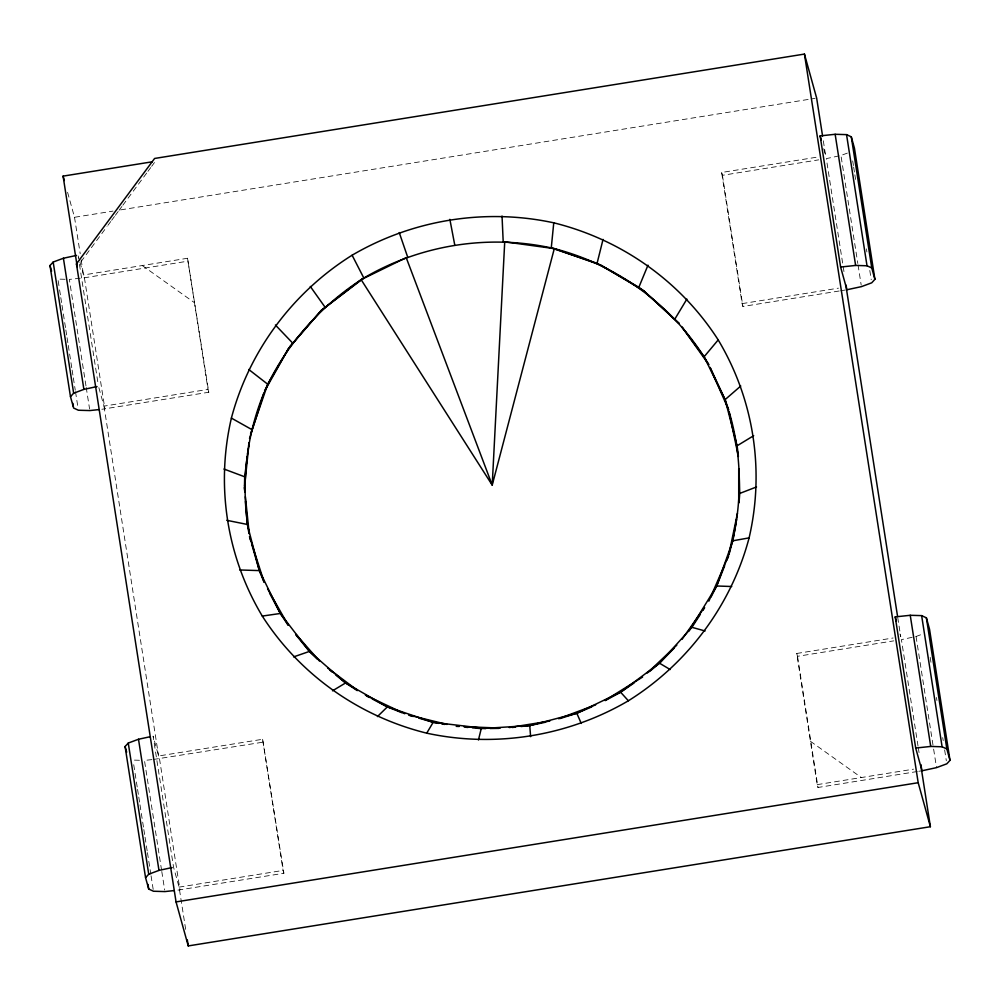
<?xml version="1.0" encoding="UTF-8"?>
<svg xmlns="http://www.w3.org/2000/svg" width="1000" height="1000" viewBox="0 0 1000 1000"><rect width="100%" height="100%" fill="white"/><g stroke="black" fill="none" stroke-linecap="round" stroke-linejoin="round"><path stroke-width="0.75" stroke-dasharray="5 3.75" d="M80.962 261.725L107.013 226.575M107.938 225.312L110.725 221.55M111.662 220.3L114.45 216.525M115.388 215.275L118.175 211.513M119.1 210.25L121.9 206.488M122.825 205.238L147.012 172.6M147.95 171.337L150.738 167.575M151.662 166.325L154.462 162.55M847.387 153.088L840.962 155.475L826.325 158.625L842.95 265.087M918.037 746.1L901.413 639.625L916.05 636.487L922.475 634.1M67.575 192.3L74.513 217.288L113 211.112M120.7 209.875L815.113 98.338M79.963 262.2L83.513 274.975L187.525 258.263L208.787 392.262L101.875 409.275M839.163 291L742.9 306.462L742.113 303.625L721.637 172.475L818 157M85.975 385.875L69.35 279.413L84.412 277.787L188.312 261.1M721.637 172.475L722.425 175.312L818.688 159.85M98.863 387.663L103.987 406.125L208 389.412L208.787 392.262M742.113 303.625L838.475 288.15M840.688 290.763L845.275 290.025M185.662 929.338L179.075 887.125L173.562 867.25L153.088 736.1L158.6 755.975L262.613 739.275L283.875 873.263L176.962 890.275M917.3 771.513L817.987 787.475L817.2 784.638L796.725 653.475L893.088 638M153.475 759.45L263.4 742.113M796.725 653.475L797.513 656.312L893.775 640.863M179.075 887.125L283.087 870.425L283.875 873.263M817.2 784.638L913.538 769.163M918.838 771.275L921.888 770.788M151.975 759.613L144.45 760.425L161.55 869.975M65.062 279.288L57.912 279.088L59.363 288.337M134.438 760.125L140.15 760.3M142.262 265.538L194.462 302.7M810.438 741.3L861.338 777.537M823.688 148.675L825.65 155.762L822.812 137.55M899.95 633.938L900.738 636.775L897.85 618.275M79.575 260.775L78 255.1L78.487 258.188M852.688 160.912L853.413 165.538M853.662 167.087L854.625 173.263M854.862 174.8L855.588 179.425M866.425 248.863L866.9 251.95M869.8 270.462L871.237 279.725M930.188 657.35L931.4 665.062M936.45 697.463L936.938 700.55M942.712 737.588L943.2 740.675M944.638 749.925L946.325 760.725M841.2 157.025L857.825 263.488M858.062 265.025L861.188 285.087M916.05 636.487L933.388 747.575M933.625 749.125L936.525 767.638M843.188 266.637L844.15 272.8M918.275 747.638L919.237 753.812M722.425 175.312L742.9 306.462M797.513 656.312L817.987 787.475M187.525 258.263L208 389.412M262.613 739.275L283.087 870.425M84.412 277.787L104.887 408.95M159.5 758.8L179.975 889.95M74.513 217.288L80.2 253.725M81.137 259.788L83.513 274.975M103.987 406.125L158.6 755.975M79.45 264.35L98.238 384.7M86.213 387.425L89.588 409.025M161.788 871.513L164.675 890.025M59.6 289.887L60.562 296.05M60.8 297.6L61.762 303.775M62.013 305.312L65.625 328.462M65.862 330L66.825 336.175M67.062 337.713L68.025 343.888M68.275 345.425L71.888 368.575M72.125 370.112L73.088 376.287M73.325 377.837L75.263 390.175M75.5 391.725L77.9 407.15M133.725 764.712L137.338 787.862M137.575 789.4L138.537 795.575M138.787 797.113L139.75 803.288M139.987 804.837L143.6 827.975M143.837 829.525L144.8 835.688M145.05 837.237L147.213 851.125M147.45 852.663L149.863 868.1M150.1 869.638L150.825 874.262M151.062 875.812L153.475 891.237"/><path stroke-width="1.5" d="M244.488 486.025L244.7 476.788L247.2 456.863M739.05 502.663L739.737 493.438L739.025 468.775M553.763 222.825C621.287 239.5 680.6 281.288 718.2 339.913C753.812 399.462 764.788 470.312 749.1 537.888C731.312 605.25 687.4 663.9 628.375 700.775C567.938 736.225 495.238 747.987 426.725 733.162C359.2 716.488 299.887 674.7 262.288 616.075C226.675 556.525 215.7 485.675 231.388 418.1C249.188 350.737 293.087 292.087 352.113 255.212C412.562 219.762 485.25 208 553.763 222.825L551.263 247.913L597.075 263.337L638.85 287.275L643.863 290.925L679.163 323.387M244.8 492.175L244.45 487.562L249.037 443.075M247.587 453.8L248.162 449.2M248.55 446.138L248.938 443.075M248.975 533.538C240.738 486.312 245.688 437.125 264.025 392.762L249.513 438.475M729.038 554.175C742.525 507.762 742.9 457.675 728.962 411.3L738.388 456.475L737.125 445.775L725.1 399.625L710.138 367.488M711 597.025L716.7 585.988L732.85 540.788L736.575 519.462M728.938 554.163L737.45 513.325M250.55 433.963L267.738 384.237L288.85 347.95L321.5 310.212L363.825 278.025C420 245.062 487.575 234.137 551.263 247.913L554.3 248.625C618.638 265.175 675.263 307.3 708.838 364.7L681.988 327.038L704.112 356.763L725.1 399.625L728.612 409.8L710.075 367.512M478.45 739.95L481.25 728.612L529.75 725.562L545.662 722.175M597.075 263.337L603.038 239.412M679.062 323.475L643.863 290.925L601.312 265.275L554.3 248.625L492.212 485.1L361.138 279.65L321.5 310.212L289.762 346.688M689 630.962L716.7 585.988L724.65 565.775M726.925 560L728.625 555.662L708.85 601.163M638.85 287.275L647.987 265.175M352.113 255.212L363.825 278.025C320.625 305.45 285.8 344.712 264.525 391.287L288.85 347.95M426.725 733.162L433.175 722.312L485.662 728.55M675 318.825L686.875 299.1M649.463 671.575L659.488 663.188L691.938 627.325L700.4 614.237M702.938 610.325L704.625 607.7M682.013 639.362L704.375 607.537M920.925 764.613L921.888 770.788L936.525 767.638L946.812 763.812L950 760.337L929.525 629.188L926.375 617.825L921.637 615.625L910.238 615.288L895.225 616.9L915.7 748.05L921.213 767.925L930.387 826.712L188.25 945.925L176.05 901.912L76.45 263.9L154.6 158.463L804.438 54.075L816.65 98.088L822.575 136.037M704.112 356.763L718.2 339.913M98.863 409.6L89.825 410.562L78.388 410.238L73.625 408.038L70.475 396.675L50 265.525L53.175 262.05L63.412 258.238L76.537 255.413M70.475 396.675L73.65 393.212L83.888 389.387L97.013 386.562M173.95 890.6L164.913 891.575L153.475 891.237L148.713 889.038L145.562 877.688L125.087 746.525L128.262 743.062L138.5 739.25L150.175 736.725M145.562 877.688L148.737 874.212L158.975 870.4L172.1 867.562M897.613 616.737L846.125 286.925L840.612 267.05L820.138 135.887L835.15 134.288L846.55 134.625L851.287 136.825L854.438 148.175L874.912 279.325L871.725 282.812L861.438 286.637L846.8 289.775L846.075 285.15M605.2 700.625L620.612 692.2L659.488 663.188L674 648.288M377.45 716.575L387.362 706.888L433.175 722.312L438.913 723.375M647.288 673.025L676.812 645.125M725.1 399.625L740.763 386.025M559.95 718.562L576.812 713.263L620.612 692.2L634.087 682.962M605.212 700.325L642.6 677.038M737.125 445.775L753.7 435.675M332.5 690.825L345.588 682.95L387.362 706.888L401.838 712.688M361.138 279.65L406.213 257.638L492.212 485.1L504.725 241.812L554.3 248.625M520.938 726.525L529.75 725.562L576.812 713.263L591.8 706.838M739.737 493.438L756.525 486.95M558.6 718.725L595.65 704.875M293.625 656.888L309.438 651.413L345.588 682.95L357.275 690.612M732.85 540.788L749.1 537.888M76.45 263.9L77.237 266.737L63.087 176.125L152.312 161.788M509.288 727.562L549.825 721.05M176.05 901.912L918.188 782.712L930.387 826.712M262.288 616.075L280.325 613.475L309.438 651.413L317.125 659.025M512.125 727.487L515.062 727.163M840.612 267.05L855.625 265.438L867.013 265.775L871.762 267.975L874.912 279.325M915.7 748.05L930.713 746.438L942.1 746.787L946.85 748.975L950 760.337M490.075 728.487L498.9 728.375M239.725 569.963L259.337 570.6L280.325 613.475L288.012 625.025M716.7 585.988L731.737 586.512M456.225 726.35L459.263 726.475M463.812 726.65L500.225 728.1M465.037 727.2L467.987 727.45M472.4 727.837L481.25 728.612M441.788 723.9L444.663 724.438M226.788 520.312L247.312 524.45L259.337 570.6L263.95 582.013M409.212 715.163L447.125 724.438M691.938 627.325L705.088 630.975M409.025 715.25L413.288 716.5M418.963 718.162L433.175 722.312M223.975 469.038L244.7 476.788M365.387 695.15L404.775 713.75M366.688 696.05L369.438 697.5M372.2 698.938L387.362 706.888M231.388 418.1L251.588 429.438M659.488 663.188L670.188 669.55M327.713 668.037L357.45 690.362M248.75 369.475L267.738 384.237M329.95 670.225L332.35 672.188M335.962 675.125L345.588 682.95M275.4 325.012L292.5 342.912M620.612 692.2L628.375 700.775M296.012 634.412L319.488 661.062M295.725 634.675L309.438 651.413M310.3 286.438L324.95 307.05M267.575 588.8L288.1 624.963M269.55 593L280.325 613.475M576.812 713.263L581.25 723.438M399.237 232.562L407.625 256.962M264.062 581.975L249.525 536.562L250.8 541M251.663 543.962L259.337 570.6M820.138 135.887L821.325 140.15M895.225 616.9L896.413 621.163M63.087 176.125L64.312 180.538M50 265.525L51.575 271.2M125.087 746.525L126.662 752.212M449.862 219.338L454.688 244.662M851.287 136.825L871.762 267.975M926.375 617.825L946.85 748.975M846.55 134.625L867.013 265.775M921.637 615.625L942.1 746.787M835.15 134.288L855.625 265.438M910.238 615.288L930.713 746.438M804.438 54.075L918.188 782.712M187.312 939.887L188.25 945.925M63.412 258.238L83.888 389.387M138.5 739.25L158.975 870.4M53.175 262.05L73.65 393.212M128.262 743.062L148.737 874.212M72.9 403.4L73.388 406.488M147.988 884.412L148.713 889.038M244.45 487.562L244.925 492.163M245.4 496.75L249.2 533.5M529.75 725.562L530.625 736.663M245.525 501.4L247.312 524.45M502.038 216.05L503.188 241.612M738.713 468.775L738.713 502.663"/></g></svg>
